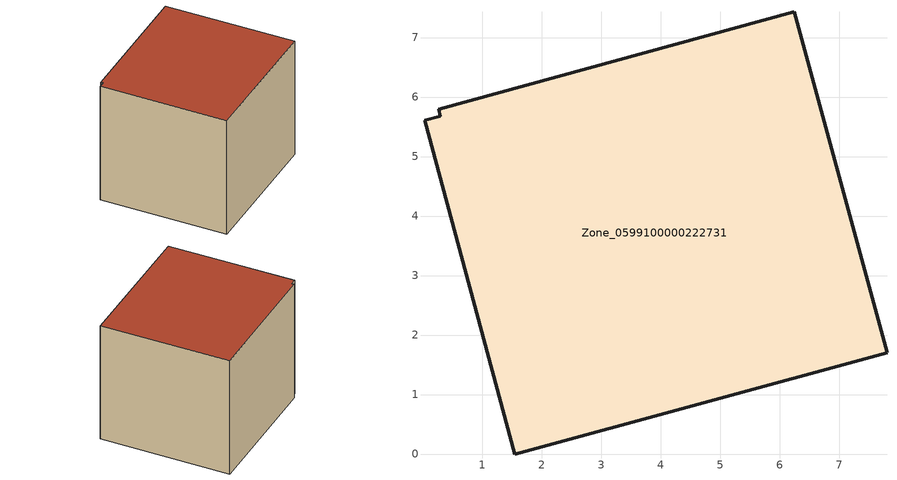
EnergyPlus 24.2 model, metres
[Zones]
Zone_0599100000222731
 floor ground (C_G): 0.03,5.61 0.3,5.68 0.27,5.79 6.25,7.43 7.8,1.7 1.55,0 z0
 wall outside (C_F): 7.8,1.7 6.25,7.43 0.27,5.79 0.3,5.68 0.03,5.61 1.55,0 7.8,1.7 z0:5.69
 roof outside (C_R): 0.3,5.68 0.03,5.61 1.55,0 7.8,1.7 6.25,7.43 0.27,5.79 z5.69
[BUILDING]
Pand.0599100000222731: North Axis=0; Terrain=City; Loads Convergence Tolerance Value=0.04; Temperature Convergence Tolerance Value=0.4; Solar Distribution=FullExterior; Maximum Number of Warmup Days=25; Minimum Number of Warmup Days=1
[Site:Location]
Rotterdam.The.Hague.AP_ZH_NLD Design_Conditions: Latitude=51.96; Longitude=4.45; Time Zone=1; Elevation=-4.5
[SITE:GROUNDTEMPERATURE:BUILDINGSURFACE]
18, 18, 18, 18, 18, 18, 18, 18, 18, 18, 18, 18
[MATERIAL] Thermal Absorptance=0.9; Solar Absorptance=0.7; Visible Absorptance=0.7
Name | Roughness | Thickness | Conductivity | Density | Specific Heat
G.TI.1946-1964 | MediumSmooth | 0.15 | 1 | 540 | 1210
F.TI.1946-1964 | Rough | 0.3 | 0.857143 | 1920 | 840
R.TI.1946-1964 | MediumRough | 0.2 | 0.277778 | 1500 | 1000
[CONSTRUCTION]
C_G: G.TI.1946-1964
C_F: F.TI.1946-1964
C_R: R.TI.1946-1964
[ZONE]
Zone_0599100000222731: Type=1; Multiplier=1; Ceiling Height=Autocalculate; Volume=Autocalculate; Floor Area=autocalculate; Part of Total Floor Area=Yes
[ZONEINFILTRATION:DESIGNFLOWRATE]
Infil_Zone_0599100000222731: Zone or ZoneList or Space or SpaceList=Zone_0599100000222731; Schedule=AlwaysOn; Design Flow Rate Calculation Method=Flow/Area; Flow Rate per Floor Area=0.003; Constant Term Coefficient=1; Temperature Term Coefficient=0; Velocity Term Coefficient=0; Velocity Squared Term Coefficient=0
[HVACTEMPLATE:ZONE:IDEALLOADSAIRSYSTEM]
Zone_0599100000222731: Maximum Heating Supply Air Temperature=50; Minimum Cooling Supply Air Temperature=13; Maximum Heating Supply Air Humidity Ratio=0.0156; Minimum Cooling Supply Air Humidity Ratio=0.0077; Heating Limit=NoLimit; Cooling Limit=NoLimit; Dehumidification Control Type=ConstantSensibleHeatRatio; Cooling Sensible Heat Ratio=0.7; Dehumidification Setpoint=60; Humidification Control Type=None; Humidification Setpoint=30; Outdoor Air Method=None; Outdoor Air Flow Rate per Person=0.00944; Outdoor Air Flow Rate per Zone Floor Area=0; Outdoor Air Flow Rate per Zone=0; Demand Controlled Ventilation Type=None; Outdoor Air Economizer Type=NoEconomizer; Heat Recovery Type=None; Sensible Heat Recovery Effectiveness=0.7; Latent Heat Recovery Effectiveness=0.65
[ZONECONTROL:THERMOSTAT]
ThermostatControl_Zone_0599100000222731: Zone or ZoneList=Zone_0599100000222731; Control Type Schedule=DualSetpointControlType; Control 1=Thermostat_Zone_0599100000222731; Temperature Difference Between Cutout And Setpoint=0
[THERMOSTATSETPOINT:DUALSETPOINT]
Thermostat_Zone_0599100000222731: Heating Setpoint Temperature Schedule=HeatingSetpoint_Zone_0599100000222731; Cooling Setpoint Temperature Schedule=CoolingSetpoint_Zone_0599100000222731
[SCHEDULE:COMPACT]
HeatingSetpoint_Zone_0599100000222731: Through: 12/31, For: AllDays, Until: 24:00, 21
CoolingSetpoint_Zone_0599100000222731: Through: 12/31, For: AllDays, Until: 24:00, 24
DualSetpointControlType: Through: 12/31, For: AllDays, Until: 24:00, 4
AlwaysOn: Through: 12/31, For: AllDays, Until: 24:00, 1
